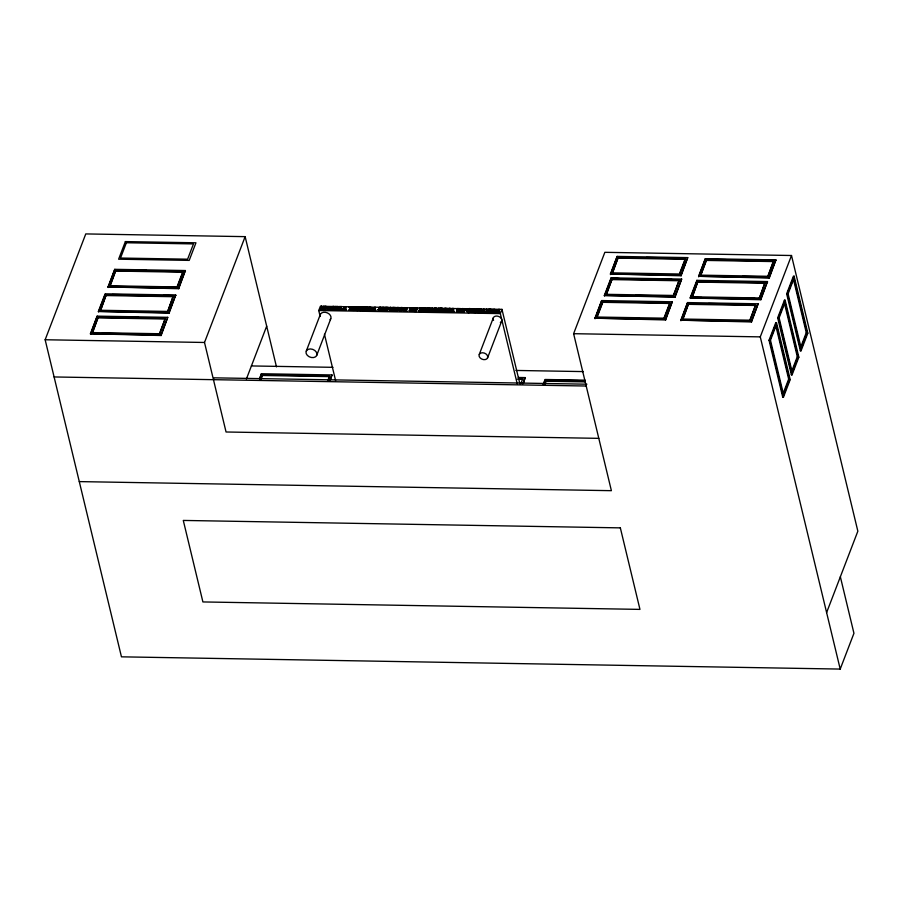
<?xml version="1.0" encoding="UTF-8"?>
<svg xmlns="http://www.w3.org/2000/svg" width="903" height="903" viewBox="0 0 903 903"><rect width="100%" height="100%" fill="white"/><g stroke="black" fill="none" stroke-linecap="round" stroke-linejoin="round"><path stroke-width="1.35" d="M388.414 308.07C386.303 310.44 389.994 307.189 387.263 308.533M479.73 312.506L479.865 310.034L479.73 312.506L480.588 312.528L480.893 308.894L480.588 312.528M398.697 309.56C400.142 314.899 407.197 306.309 400.142 308.273A2.506 1.535 -13.5 0 0 398.799 309.334M355.342 308.815L355.579 310.011L357.17 310.497L359.428 309.932L358.863 309.018C356.369 310.88 354.935 307.144 358.107 307.223A2.788 1.716 -13.5 0 1 359.496 307.404C360.929 306.93 350.804 310.237 359.304 309.447M428.191 310.113L429.659 310.621L428.304 310.598L428.406 309.548L430.697 309.729A2.359 1.445 -13.5 0 1 430.291 310.316L429.602 310.813A2.359 1.445 -13.5 0 1 428.417 311.163M430.742 309.594L430.821 310.214A2.359 1.445 -13.5 0 1 430.415 310.801L429.715 311.309A2.178 1.343 -13.5 0 1 428.564 311.67L426.701 311.479A2.393 1.467 -13.5 0 1 426.148 311.038C424.591 307.923 432.616 308.137 429.918 309.255A1.862 1.14 -13.5 0 0 428.936 309.007C425.64 308.758 427.288 312.72 429.659 310.621M840.354 576.78L853.945 633.296L840.208 669.078L121.453 656.831L45.15 339.754L85.774 233.922L245.142 236.642L276.476 366.855M98.382 311.411L105.132 293.814L175.713 295.021L169.098 313.183L98.382 311.411L168.963 312.619L175.713 295.021M108.01 286.928L114.771 269.331L185.352 270.539L178.726 288.7L108.01 286.928L178.591 288.136L185.352 270.539M98.517 311.986L105.267 294.378M90.413 333.738L97.174 316.14L167.744 317.337L161.129 335.51L90.413 333.738L160.994 334.945L167.744 317.337M108.146 287.504L114.771 269.331M90.548 334.302L97.174 316.14M114.388 311.072L100.414 310.835L106.136 294.988L173.241 296.128L167.992 310.7M115.776 270.505L109.906 285.788L177.011 286.928L182.869 271.645L115.776 270.505L110.042 286.353L131.014 286.714M100.414 310.835L106.136 294.988M98.167 317.314L92.309 332.597L159.402 333.738L165.272 318.454L98.167 317.314L92.445 333.162M147.934 311.648L167.506 311.975L173.241 296.128M163.161 287.256L177.146 287.493L183.004 272.209L115.911 271.069M153.95 334.212L159.538 334.302L165.272 318.454M598.802 438.35L226.055 431.995L204.507 342.474L245.142 236.642M213.469 379.666L214.169 377.838L586.905 384.193M246.372 379.057L266.678 326.164M259.488 378.763L261.418 373.729L331.999 374.937L330.205 380.535M259.624 379.328L261.418 373.729M260.956 378.729L262.423 374.914L329.527 376.054L328.681 379.17M261.091 379.294L262.423 374.914M320.181 316.49L318.748 310.519L320.384 306.275L501.966 309.368L519.846 383.673M320.147 309.797L321.231 306.173L320.147 309.797L322.687 309.831L322.8 308.758L321.141 308.736L323.33 307.37L321.795 307.821M321.141 308.736L321.457 307.912M321.671 307.336L323.771 306.219L323.545 306.794M306.286 351.041L320.384 314.323M322.8 308.758L322.687 309.831M321.57 308.397L323.229 308.431L323.33 307.37M333.094 306.862L332.236 309.526L333.817 310.079A1.467 0.903 -13.5 0 0 334.765 309.785L336.13 306.433L334.641 309.289A1.467 0.903 -13.5 0 1 333.692 309.594L332.123 308.713L332.981 306.377L333.873 306.388C330.837 309.808 335.781 309.673 335.239 306.41L335.363 306.907C335.893 310.158 330.949 310.293 333.986 306.873M316.648 355.534A5.655 4.109 21 0 0 310.429 348.942A5.655 4.109 21 0 0 307.336 355.376A5.655 4.109 21 0 0 316.648 355.534L330.746 318.827M336.074 310.068L337.158 306.444L336.074 310.068L338.614 310.101L338.715 309.029L337.056 309.007L339.257 307.641L337.598 307.607L339.257 307.641M337.056 309.007L337.372 308.183M337.598 307.607L339.697 306.489L339.596 307.562L337.711 308.104M338.715 309.029L338.614 310.101M337.496 308.668L339.37 308.126M339.438 310.124L340.521 306.501L339.438 310.124L341.616 310.158L341.718 309.097L340.42 309.074L341.402 306.512L340.42 309.074M341.718 309.097L341.616 310.158M349.28 307.246L349.506 306.659L349.405 307.731L350.229 307.742L349.405 307.731M351.12 307.765L351.967 307.776L352.08 306.704L351.007 307.268L350.15 310.305L349.247 310.282L350.104 307.257M349.247 310.282L350.229 307.742M350.15 310.305L351.007 307.268M354.789 307.9L353.129 307.878L354.789 307.9L352.588 309.266L354.247 309.3L354.145 310.372L351.606 310.327L352.689 306.715L352.001 309.289M352.588 309.266L352.904 308.442M353.129 307.878L355.229 306.749L355.116 307.821L353.242 308.363M354.247 309.3L354.145 310.372M353.028 308.939L354.902 308.386M327.563 381.145L329.527 376.054M329.584 381.224L331.999 374.937M360.015 310.474L361.098 306.851L360.015 310.474L360.907 310.485L361.572 307.946L360.907 310.485M363.153 308.961L363.943 306.896L363.266 309.447L361.956 306.862L361.223 307.347M363.74 310.53L364.823 306.918L363.74 310.53L362.893 310.519L361.697 308.431M364.744 310.553L365.828 306.93L364.744 310.553L365.625 310.564L366.697 306.952L365.625 310.564M382.793 307.709L381.935 310.372L383.515 310.925A1.467 0.903 -13.5 0 0 384.464 310.632L385.829 307.28L384.339 310.135A1.467 0.903 -13.5 0 1 383.391 310.44L381.822 309.56L382.68 307.223L383.572 307.234C380.535 310.655 385.479 310.519 384.938 307.257L385.05 307.754C385.547 311.016 380.739 311.106 383.685 307.731M385.762 310.914L386.845 307.291L385.762 310.914L386.653 310.925L387.048 309.108L389.261 308.25L387.793 307.302M386.653 310.925L387.048 309.108M387.387 309.018L387.511 307.889M389.396 310.971L390.48 307.359L389.396 310.971L391.936 311.016L392.037 309.943L390.378 309.91L392.579 308.544L390.92 308.521L392.579 308.544M390.378 309.91L390.694 309.086M390.92 308.521L393.019 307.392L392.918 308.465L391.033 309.007M392.037 309.943L391.936 311.016M390.818 309.582L392.692 309.04M392.816 311.027L393.9 307.415L392.816 311.027L393.708 311.05L394.092 309.232L394.837 311.061L395.796 311.084L394.713 310.576M393.708 311.05L394.092 309.232M394.318 308.645C393.911 308.691 398.674 308.408 394.837 307.426M394.442 309.142L394.566 308.002M396.451 311.095L397.534 307.471L396.451 311.095L397.331 311.106L398.415 307.494L397.331 311.106M403.822 311.219L404.905 307.596L403.822 311.219L404.713 311.23L405.221 309.91L405.831 311.253L406.801 311.264L405.176 309.424L404.713 311.23M405.323 308.837L406.463 308.533L405.436 309.323L405.571 308.194M411.17 311.321L409.217 310.824L410.413 307.697L409.736 310.271M410.312 310.26C412.378 305.575 413.326 310.892 410.436 310.745L411.068 308.284M417.039 308.961L415.38 308.939L417.039 308.961L414.849 310.327L416.509 310.361L416.407 311.433L413.867 311.388L414.951 307.765L414.263 310.35M414.849 310.327L415.166 309.503M415.38 308.939L417.479 307.81L417.378 308.882L415.504 309.424M416.509 310.361L416.407 311.433M415.278 310L417.163 309.447M418.969 311.479L420.053 307.855L418.969 311.479L419.85 311.49L420.933 307.878L419.85 311.49M420.854 311.512L421.938 307.889L420.854 311.512L421.735 311.524L422.401 308.984L421.735 311.524M423.981 310L424.771 307.934L424.105 310.485L422.785 307.9L424.105 310.485M424.579 311.569L425.663 307.957L424.579 311.569L423.721 311.558L422.401 308.984M428.304 310.598L428.406 309.548M431.081 311.682L432.153 308.058L431.081 311.682L433.609 311.727L433.722 310.655L432.063 310.621L434.253 309.255L432.718 309.718M432.063 310.621L432.379 309.797M432.593 309.232L434.693 308.104L434.467 308.691M433.722 310.655L433.609 311.727M432.492 310.293L434.151 310.316L434.253 309.255M434.445 311.738L435.528 308.126L434.445 311.738L435.325 311.749L435.991 309.21L435.325 311.749M437.571 310.226L436.375 308.137L437.695 310.722L438.361 308.171L439.253 308.183L438.169 311.806L437.312 311.783L435.991 309.21M438.169 311.806L439.366 308.679M439.163 311.817L440.246 308.205L439.163 311.817L440.043 311.84L441.127 308.216L440.043 311.84M441.036 311.851L442.12 308.239L441.036 311.851L443.576 311.896L443.689 310.824L442.03 310.79L444.22 309.424L442.56 309.402L444.22 309.424M442.03 310.79L442.346 309.966M442.56 309.402L444.66 308.273L444.558 309.345L442.684 309.887M443.689 310.824L443.576 311.896M442.459 310.463L444.344 309.91M444.468 311.907L445.551 308.295L444.468 311.907L445.348 311.93L445.935 310.598L446.477 311.941L447.436 311.964L445.743 310.113L445.348 311.93M445.958 309.526C446.714 308.454 448.125 309.74 446.082 310.022M448.091 311.975L449.175 308.352L448.091 311.975L448.972 311.986L450.055 308.363L448.972 311.986M456.5 312.111L457.584 308.499L456.5 312.111L457.381 312.133L458.464 308.51L457.381 312.133M458.385 312.145L459.469 308.533L458.385 312.145L459.266 312.167L459.932 309.616L459.266 312.167M461.636 311.129L462.302 308.578L463.183 308.589L462.11 312.212L461.252 312.201L460.056 310.113M462.11 312.212L463.307 309.086M463.183 312.224L464.266 308.612L463.183 312.224L464.063 312.246L464.481 310.35L466.129 309.797L464.695 309.774L466.129 309.797M464.063 312.246L464.481 310.35M464.695 309.774L466.569 308.645L466.467 309.718L464.819 310.26M464.594 310.835L466.241 310.293M473.669 311.919L474.752 312.427L473.782 312.404L473.048 310.576L472.653 312.393L471.648 311.885L472.856 308.758L473.906 309.266M471.772 312.37L472.574 310.293M472.653 312.393L473.048 310.576L473.782 312.404M473.274 310L474.402 309.515L473.386 310.485M486.48 309.582L486.706 308.995L486.593 310.068L487.417 310.079L486.593 310.068M488.32 310.101L489.166 310.113L489.268 309.04L488.196 309.605L487.338 312.641L486.446 312.63L487.304 309.594M486.446 312.63L487.417 310.079M487.338 312.641L488.196 309.605M488.737 312.664L489.81 309.052L488.737 312.664L489.607 312.675L490.69 309.063L489.607 312.675M479.267 354.427L493.365 317.721M517.205 383.707L500.33 313.623L501.966 309.368M487.518 358.006A4.504 3.273 21 0 0 482.563 352.757A4.504 3.273 21 0 0 480.103 357.881A4.504 3.273 21 0 0 487.518 358.006L501.616 321.299M520.794 383.798L522.747 378.707L518.548 378.628M522.803 383.877L525.219 377.589L518.299 377.477M523.424 383.188L525.219 377.589M543.121 384.509L545.051 379.486L585.178 380.163M543.73 383.82L545.186 380.05M544.577 384.475L546.044 380.66L585.189 381.326M545.209 383.775L546.044 380.66M79.283 481.604L611.387 490.679L573.619 333.692L604.852 252.321L791.502 255.504L857.85 531.201L826.617 612.573M610.394 274.004L617.155 256.407L687.736 257.603L681.11 275.776L610.394 274.004L680.975 275.212L687.736 257.603M610.53 274.568L617.155 256.407M594.93 318.183L601.68 300.575L672.261 301.783L665.635 319.944L594.93 318.183L665.5 319.38L672.261 301.783M612.29 272.864L618.16 257.581L685.253 258.721L679.395 274.004L612.29 272.864L612.426 273.428L618.16 257.581M595.066 318.748L601.68 300.575M604.333 295.473L611.083 277.864L681.663 279.072L675.049 297.234L604.333 295.473L674.913 296.669L681.663 279.072M604.468 296.037L610.744 279.693M596.815 317.032L602.685 301.749L669.789 302.9L669.924 303.464L602.82 302.313L596.951 317.596L596.815 317.032L663.919 318.172L669.789 302.9M612.087 279.038L606.229 294.322L673.322 295.462L679.191 280.19L612.087 279.038L606.365 294.886M679.53 274.568L684.903 260.561M664.055 318.736L669.428 304.729M673.457 296.026L679.191 280.19M680.806 320.193L687.567 302.584L758.136 303.792L751.522 321.953L680.806 320.193L751.386 321.389L758.136 303.792M680.941 320.757L687.567 302.584M690.118 297.956L696.879 280.359L767.46 281.555L760.834 299.728L690.118 297.956L760.698 299.164L767.46 281.555M698.572 276.295L705.322 258.687L775.903 259.895L769.277 278.056L698.572 276.295L769.142 277.492L775.903 259.895M690.739 297.268L696.529 282.176M698.708 276.86L705.322 258.687M688.56 303.758L682.702 319.041L749.795 320.181L755.664 304.909L688.56 303.758L682.837 319.606M701.936 297.538L692.149 297.369L697.884 281.533L764.976 282.673L759.254 298.521L764.976 282.673M700.593 275.708L706.327 259.861L773.419 261.001L767.697 276.849L773.566 261.577L706.462 260.425L700.593 275.708L710.379 275.878M692.149 297.369L697.884 281.533M750.427 319.481L755.664 304.909M840.208 669.078L760.27 336.875L791.502 255.504M786.648 293.791L793.41 276.194L794.109 276.205L807.824 333.173L801.063 350.77L800.363 350.759L786.648 293.791L787.36 293.802L794.109 276.205M769.029 340.239L775.79 322.631L776.49 322.642L790.193 379.61L783.443 397.218L782.743 397.196L769.029 340.239L770.462 340.239L776.332 324.967L775.621 324.945L769.762 340.228L783.443 397.218M777.675 317.833L784.436 300.236L785.136 300.248L798.839 357.204L792.089 374.813L791.389 374.801L777.675 317.833L778.375 317.845L785.136 300.248M769.728 340.25L776.49 322.642M787.867 292.516L793.252 278.508M784.978 302.561L779.108 317.833L792.145 371.991L798.004 356.719L784.436 300.236M800.905 346.673L806.277 332.665L793.579 279.862M782.788 394.385L788.658 379.102L775.621 324.945M784.278 302.55L797.304 356.696L791.434 371.98L786.874 353.028M806.989 332.676L801.119 347.96L788.082 293.802L793.951 278.519L806.989 332.676L806.277 332.665M775.79 322.631L789.357 379.113L783.499 394.397L770.462 340.239M800.363 350.759L802.778 344.472M804.223 340.702L807.124 333.162L807.824 333.173M782.743 397.196L785.633 389.656M787.077 385.886L789.008 380.852M791.389 374.801L794.764 365.997M796.694 360.963L798.139 357.193L798.839 357.204M475.113 312.427L476.998 308.826L475.113 312.427L475.971 312.449L477.123 309.989L475.971 312.449M478.105 311.038L480.024 308.882L478.218 311.535L477.856 308.837L478.218 311.535M478.24 312.483L477.348 311.986L478.24 312.483L479.99 310.53M344.901 307.065L341.91 310.158L345.68 306.591L346.391 310.237L345.465 310.226L345.239 309.086L339.325 309.627M371.11 308.465L370.117 307.539L368.131 307.867A2.359 1.445 -13.5 0 0 367.239 308.566C365.85 310.846 369.812 311.219 371.065 310.135L367.803 309.323L368.909 308.149L371.878 308.081L371.133 307.596A2.788 1.716 -13.5 0 0 369.756 307.426C366.584 307.381 368.018 311.061 370.512 309.21L371.291 310.666L375.061 307.088L375.761 310.745L374.847 310.722L374.293 307.912L373.379 309.469L374.621 309.492L374.293 307.912M449.48 311.512L452.471 308.408L453.362 308.42L454.074 312.077L453.148 312.054L452.922 310.914L449.48 311.512L453.035 311.411M449.592 311.998L451.839 309.673M480.791 312.043L483.794 308.939L480.915 312.528L482.337 311.422L484.234 311.456L484.471 312.596L485.396 312.607L484.809 309.447M495.284 312.777L499.054 309.198L499.754 312.856L498.84 312.833L498.603 311.693L496.086 312.303C494.618 312.675 489.889 313.634 491.221 310.677A2.359 1.445 -13.5 0 1 492.124 309.977L493.749 309.537A2.788 1.716 -13.5 0 1 495.126 309.706L495.871 310.192L492.903 310.26L491.853 311.693L494.618 311.817L495.284 312.777L498.716 312.19M343.885 308.476L344.923 307.415L343.885 308.476L345.127 308.499L345.465 310.226M373.379 309.469L374.418 308.397M451.568 310.316L452.606 309.244L451.568 310.316L452.809 310.327L453.148 312.054M482.891 310.846L483.929 309.785L482.891 310.846L484.132 310.869L484.471 312.596M497.26 311.084L498.287 310.022L497.26 311.084L498.501 311.106L498.84 312.833M341.91 310.158L345.352 309.571M374.282 307.562L371.167 310.169L374.61 309.582L375.761 310.745M371.291 310.666L372.837 310.045L374.734 310.068L374.847 310.722M480.915 312.528L484.358 311.941M429.535 310.135C427.175 312.235 425.516 308.273 428.812 308.51A1.862 1.14 -13.5 0 1 429.794 308.77L430.155 309.447M468.149 309.492C465.417 313.533 474.154 309.052 468.397 309.311C475.542 307.562 467.867 316.592 466.749 310.497A2.506 1.535 -13.5 0 1 468.081 309.436M394.961 307.923L396.428 308.86L395.232 309.673L395.593 308.736L394.679 308.499M405.718 309.334L406.598 308.928L405.684 308.679M473.669 310.485L474.515 310M430.031 308.961L430.934 309.04M331.22 308.973L330.78 308.533C325.949 309.989 329.211 305.44 332.022 306.907L332.146 307.404C328.985 305.914 326.231 310.734 331.22 308.973L331.333 309.458C330.08 310.542 326.107 310.169 327.507 307.889A2.359 1.445 -13.5 0 1 328.399 307.189L330.024 306.749A2.788 1.716 -13.5 0 1 331.401 306.918L332.146 307.404M355.59 308.374A2.359 1.445 -13.5 0 1 356.482 307.663L360.229 307.878M370.986 307.979L371.878 308.081M498.275 309.673L495.16 312.291L494.505 311.321C489.674 312.788 492.936 308.228 495.747 309.695L495.871 310.192M323.229 308.758C328.06 311.366 323.567 305.699 326.875 306.693L326.988 307.189C323.522 305.711 328.76 313.048 323.229 308.758L325.351 308.6L324.109 307.167A1.151 0.711 -13.5 0 1 324.346 306.636L324.73 306.388A1.309 0.801 -13.5 0 1 325.464 306.185L326.875 306.693M377.973 309.684C382.804 312.303 378.312 306.636 381.619 307.63L381.743 308.126C378.267 306.648 383.504 313.984 377.973 309.684L380.095 309.537L378.854 308.104A1.151 0.711 -13.5 0 1 379.091 307.573L379.474 307.325A1.309 0.801 -13.5 0 1 380.208 307.11L381.619 307.63M331.333 309.458L327.665 309.255L327.383 307.404A2.359 1.445 -13.5 0 1 328.274 306.693L332.022 306.907M359.428 309.932L355.748 309.729L355.466 307.878A2.359 1.445 -13.5 0 1 356.369 307.178L360.116 307.392M370.952 309.65C369.699 310.734 365.726 310.35 367.115 308.081A2.359 1.445 -13.5 0 1 368.006 307.37L371.765 307.584M494.946 311.761C493.681 312.844 489.719 312.472 491.108 310.192A2.359 1.445 -13.5 0 1 492 309.481L495.747 309.695M323.342 309.244L325.464 309.097L324.233 307.652A1.151 0.711 -13.5 0 1 324.47 307.133L324.843 306.873A1.309 0.801 -13.5 0 1 325.577 306.67L326.988 307.189M378.086 310.18L380.219 310.022L378.978 308.589A1.151 0.711 -13.5 0 1 379.215 308.058L379.587 307.81A1.309 0.801 -13.5 0 1 380.321 307.607L381.743 308.126M401.327 310.598C405.233 309.21 399.137 307.122 399.645 310.237M405.018 308.092L407.276 308.341L407.016 309.56L406.113 309.368L407.309 308.047L405.842 307.618M446.601 308.792L448.069 309.221L447.662 310.248L446.759 310.056L447.956 308.736L446.488 308.307M474.56 309.3L475.384 310.203L474.177 311.016L475.317 309.436L473.793 308.77M428.451 311.185L426.588 310.982A2.393 1.467 -13.5 0 1 426.035 310.553C425.189 308.194 429.388 307.122 430.81 308.555M410.278 310.835C412.942 311.919 415.199 307.201 411.463 307.709M387.161 309.605L389.204 309.04L388.55 307.833M646.356 257.468L665.725 257.795M706.846 259.274L726.215 259.612M759.434 260.177L776.038 260.459M618.295 258.145L685.388 259.285M629.199 273.711L650.171 274.072M700.457 275.144L767.561 276.284M742.537 276.42L763.498 276.781M127.357 270.11L146.737 270.437M179.945 271.002L185.487 271.103M619.526 278.575L611.083 277.864M652.745 279.14L672.114 279.467M698.403 280.946L717.772 281.273M750.991 281.838L767.595 282.12M612.223 279.603L679.327 280.754M698.019 282.097L765.112 283.237M635.712 295.383L655.285 295.721M692.014 296.805L759.118 297.956M734.094 298.092L755.055 298.441M635.035 301.704L655.792 302.065M708.46 303.51L729.218 303.859M112.186 294.502L131.567 294.829M163.398 295.371L175.848 295.586M688.696 304.334L755.8 305.474M106.272 295.552L173.376 296.703M335.363 306.907L336.243 306.918M340.634 306.997L341.526 307.009M349.63 307.144L352.193 307.189M352.802 307.201L355.342 307.246M364.056 307.392L364.947 307.404M365.941 307.426L366.821 307.438M385.05 307.754L385.942 307.765M397.659 307.968L398.528 307.979M410.538 308.183L413.518 308.781A2.517 1.546 -13.5 0 1 413.709 309.379L412.479 311.004A1.84 1.129 -13.5 0 1 411.17 311.321M415.064 308.262L417.604 308.307M420.177 308.352L421.058 308.363M422.051 308.374L422.897 308.397M424.895 308.431L425.776 308.442M435.641 308.612L436.488 308.623M440.359 308.691L441.24 308.702M442.244 308.724L444.784 308.77M449.299 308.849L450.179 308.86M457.708 308.984L458.589 309.007M459.582 309.018L460.316 308.544L461.512 310.632M464.379 309.097L466.693 309.142M477.111 309.323L477.98 309.334M489.934 309.537L490.814 309.548M387.635 308.374L388.538 308.566M411.192 308.77C414.658 308.645 411.136 312.19 409.217 310.824M373.266 308.973L374.508 308.995M428.519 310.045L430.866 310.079M344.009 308.961L345.251 308.984L344.923 307.415M394.216 309.718L394.837 311.061M451.692 310.801L452.934 310.824L452.606 309.244M483.003 311.332L484.256 311.354L483.929 309.785M497.372 311.58L498.614 311.603L498.287 310.022M320.034 309.3L322.913 309.255M335.961 309.571L338.839 309.526M345.352 309.729L346.391 310.237M349.134 309.797L350.025 309.808M351.493 309.842L354.371 309.785M359.902 309.977L360.782 310M361.572 307.946L362.769 310.034L363.627 310.045M364.62 310.056L365.501 310.079M385.649 310.418L386.529 310.44M389.283 310.485L392.162 310.429M392.703 310.542L393.584 310.553M396.338 310.598L397.218 310.621M403.709 310.722L404.589 310.745M413.743 310.903L416.622 310.846M418.857 310.982L419.737 311.004M420.73 311.016L421.622 311.038M424.455 311.084L423.721 311.558M430.957 311.196L433.835 311.14M434.32 311.253L435.212 311.264M438.045 311.309L437.312 311.783M439.05 311.332L439.919 311.343M440.924 311.366L443.802 311.309M444.344 311.422L445.235 311.433M447.978 311.479L448.859 311.501M453.035 311.569L454.074 312.077M456.387 311.625L457.268 311.637M458.261 311.659L459.153 311.67M459.932 309.616L461.14 311.704L461.986 311.716M463.058 311.738L463.939 311.749M471.648 311.885L472.54 311.896M474.989 311.941L475.858 311.953M479.606 312.02L480.464 312.032M484.358 312.099L485.396 312.607M486.322 312.133L487.225 312.156M488.613 312.178L489.494 312.19M498.716 312.348L499.754 312.856M318.748 310.519L500.33 313.623M617.923 317.958L638.895 318.308M692.624 319.775L712.196 320.113M745.743 320.678L749.93 320.757L749.795 320.181M100.267 310.271L167.371 311.411M118.067 317.055L138.825 317.416M98.303 317.879L165.407 319.019M573.619 333.692L760.27 336.875M102.231 333.331L121.803 333.659M45.15 339.754L204.507 342.474M797.304 356.696L798.004 356.719M251.406 365.941L332.993 367.329M515.85 370.444L583.361 371.596M788.658 379.102L789.357 379.113M789.493 379.599L790.193 379.61M293.385 374.847L314.142 375.196M517.284 379.17L522.882 379.271L522.747 378.707M557.636 380.265L578.394 380.614M262.559 375.479L329.663 376.619M546.18 381.224L585.325 381.89M54.101 376.957L586.205 386.021M474.064 310.53L474.752 312.427M446.759 310.056L447.436 311.964M406.113 309.368L406.801 311.264M395.119 309.176L395.796 311.084M787.36 293.802L801.063 350.77M769.142 277.492L769.277 278.056M781.671 331.367L778.409 317.822L792.089 374.813M782.314 334.076L786.231 350.319M760.698 299.164L760.834 299.728M751.386 321.389L751.522 321.953M706.327 259.861L706.462 260.425M696.879 280.359L697.014 280.923M680.975 275.212L681.11 275.776M674.913 296.669L675.049 297.234M665.5 319.38L665.635 319.944M602.685 301.749L602.82 302.313M324.448 334.223L335.611 380.603M178.591 288.136L178.726 288.7M177.011 286.928L177.146 287.493M168.963 312.619L169.098 313.183M160.994 334.945L161.129 335.51M159.402 333.738L159.538 334.302M477.123 309.989L477.461 312.472M493.569 320.328A4.504 3.273 21 0 1 495.239 316.231A4.504 3.273 21 0 1 501.018 318.116A4.504 3.273 21 0 1 500.352 322.54M320.102 315.361A5.655 4.109 21 0 1 327.349 312.867A5.655 4.109 21 0 1 330.103 319.707M399.465 309.086C401.869 312.856 403.776 305.338 399.465 309.086M467.528 310.734C469.695 314.718 473.883 306.625 467.968 308.939A2.506 1.535 -13.5 0 0 466.625 310C467.562 315.519 473.499 307.201 467.528 310.734M398.584 309.063C400.029 314.413 407.084 305.824 400.018 307.776A2.506 1.535 -13.5 0 0 398.686 308.849L398.584 309.063M125.37 241.586L118.62 259.195L189.201 260.391L195.951 242.794L125.37 241.586M126.375 242.76L120.517 258.044L187.61 259.184L193.479 243.912L126.375 242.76M620.338 527.871L183.286 520.433L202.904 601.94L639.956 609.39L620.338 527.871"/></g></svg>
